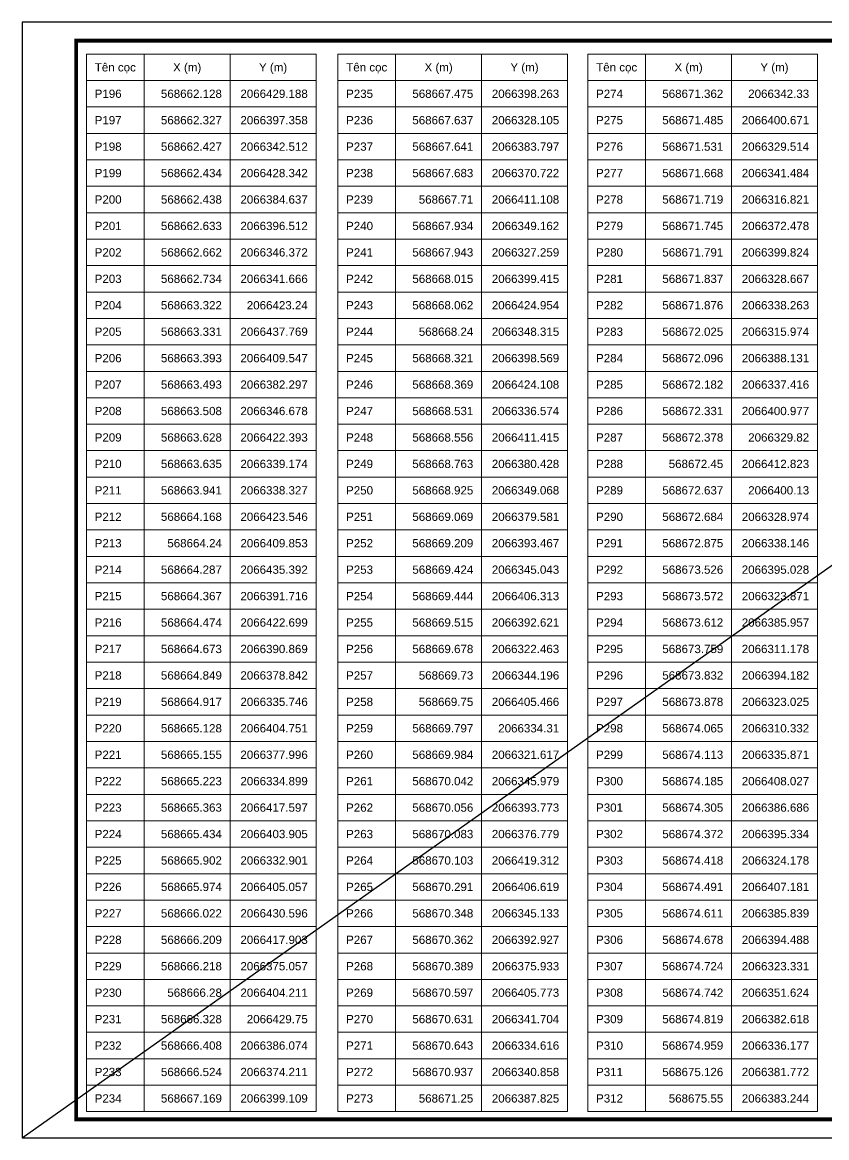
# Model space of a CAD drawing. Header units: millimetres. Extents: x 0 to 571985, y 0 to 2066666.
# Drawn here: x 569629.46 to 569650.88, y 2065689.98 to 2065719.68 of the extents above; entities that cross this region are included whole.
import ezdxf
from ezdxf.enums import TextEntityAlignment as Align

# ---------------------------------------------------------------- set-up
doc = ezdxf.new("R2010")
doc.units = ezdxf.units.MM
doc.linetypes.add('CENTER', pattern=[3, 1.5, -0.5, 0.5, -0.5])
for name, color, linetype, lineweight in [('A-KY HIEU', 34, 'Continuous', 20), ('E- RANH GIOI', 1, 'CENTER', 13), ('kata_net khung', 3, 'Continuous', 20), ('kata_text', 254, 'Continuous', 30)]:
    doc.layers.add(name, color=color, linetype=linetype, lineweight=lineweight)
doc.layers.add('KCS_Plotter', color=11, linetype='Continuous', plot=False)
doc.styles.add('kata_text', font='arial.ttf', dxfattribs={"width": 0.8})

# ---------------------------------------------------------------- blocks, each defined once
blk = doc.blocks.new('A$C33BC4D2A')
at = {"layer": 'A-KY HIEU', "color": 0, "const_width": 1.02}
blk.add_lwpolyline([(14.35, -292.1), (14.35, -4.9), (414.98, -4.9), (414.98, -292.1)], close=True, dxfattribs=at)
at = {"layer": 'Defpoints', "color": 125}
blk.add_lwpolyline([(0, -297), (420, -297), (420, 0), (0, 0)], close=True, dxfattribs=at)

msp = doc.modelspace()

# ---------------------------------------------------------------- linework, layer by layer
at = {"layer": 'kata_net khung'}
for p, q in [((569631.164, 2065718.834), (569631.164, 2065690.674)), ((569631.164, 2065718.834), (569637.28, 2065718.834)), ((569632.704, 2065718.834), (569632.704, 2065714.61)), ((569632.704, 2065718.834), (569632.704, 2065690.674)), ((569634.992, 2065718.834), (569634.992, 2065714.61)), ((569634.992, 2065718.834), (569634.992, 2065690.674)), ((569637.28, 2065718.834), (569637.28, 2065714.61)), ((569637.28, 2065718.834), (569637.28, 2065690.674)), ((569637.861, 2065718.834), (569643.977, 2065718.834)), ((569637.861, 2065718.834), (569643.977, 2065718.834)), ((569637.861, 2065718.834), (569637.861, 2065718.13)), ((569637.861, 2065718.834), (569637.861, 2065690.674)), ((569639.401, 2065718.834), (569639.401, 2065718.13)), ((569639.401, 2065718.834), (569639.401, 2065690.674)), ((569641.689, 2065718.834), (569641.689, 2065718.13)), ((569641.689, 2065718.834), (569641.689, 2065690.674)), ((569643.977, 2065718.834), (569643.977, 2065718.13)), ((569643.977, 2065718.834), (569643.977, 2065690.674)), ((569644.519, 2065718.834), (569650.635, 2065718.834)), ((569644.519, 2065718.834), (569650.635, 2065718.834)), ((569644.519, 2065718.834), (569650.635, 2065718.834)), ((569644.519, 2065718.834), (569644.519, 2065718.13)), ((569644.519, 2065718.834), (569644.519, 2065690.674)), ((569646.059, 2065718.834), (569646.059, 2065718.13)), ((569646.059, 2065718.834), (569646.059, 2065690.674)), ((569648.347, 2065718.834), (569648.347, 2065718.13)), ((569648.347, 2065718.834), (569648.347, 2065690.674)), ((569650.635, 2065718.834), (569650.635, 2065718.13)), ((569650.635, 2065718.834), (569650.635, 2065690.674)), ((569631.164, 2065718.13), (569637.28, 2065718.13)), ((569631.164, 2065718.13), (569637.28, 2065718.13)), ((569637.861, 2065718.13), (569643.977, 2065718.13)), ((569637.861, 2065718.13), (569643.977, 2065718.13)), ((569644.519, 2065718.13), (569650.635, 2065718.13)), ((569644.519, 2065718.13), (569650.635, 2065718.13)), ((569631.164, 2065717.426), (569637.28, 2065717.426)), ((569637.861, 2065717.426), (569643.977, 2065717.426)), ((569644.519, 2065717.426), (569650.635, 2065717.426)), ((569631.164, 2065716.722), (569637.28, 2065716.722)), ((569637.861, 2065716.722), (569643.977, 2065716.722)), ((569644.519, 2065716.722), (569650.635, 2065716.722)), ((569631.164, 2065716.018), (569637.28, 2065716.018)), ((569637.861, 2065716.018), (569643.977, 2065716.018)), ((569644.519, 2065716.018), (569650.635, 2065716.018)), ((569631.164, 2065715.314), (569637.28, 2065715.314)), ((569637.861, 2065715.314), (569643.977, 2065715.314)), ((569644.519, 2065715.314), (569650.635, 2065715.314)), ((569631.164, 2065714.61), (569637.28, 2065714.61)), ((569631.164, 2065714.61), (569637.28, 2065714.61)), ((569637.861, 2065714.61), (569643.977, 2065714.61)), ((569644.519, 2065714.61), (569650.635, 2065714.61)), ((569631.164, 2065713.906), (569637.28, 2065713.906)), ((569637.861, 2065713.906), (569643.977, 2065713.906)), ((569644.519, 2065713.906), (569650.635, 2065713.906)), ((569631.164, 2065713.202), (569637.28, 2065713.202)), ((569637.861, 2065713.202), (569643.977, 2065713.202)), ((569644.519, 2065713.202), (569650.635, 2065713.202)), ((569631.164, 2065712.498), (569637.28, 2065712.498)), ((569637.861, 2065712.498), (569643.977, 2065712.498)), ((569644.519, 2065712.498), (569650.635, 2065712.498)), ((569631.164, 2065711.794), (569637.28, 2065711.794)), ((569637.861, 2065711.794), (569643.977, 2065711.794)), ((569644.519, 2065711.794), (569650.635, 2065711.794)), ((569631.164, 2065711.09), (569637.28, 2065711.09)), ((569637.861, 2065711.09), (569643.977, 2065711.09)), ((569644.519, 2065711.09), (569650.635, 2065711.09)), ((569631.164, 2065710.386), (569637.28, 2065710.386)), ((569637.861, 2065710.386), (569643.977, 2065710.386)), ((569644.519, 2065710.386), (569650.635, 2065710.386)), ((569631.164, 2065709.682), (569637.28, 2065709.682)), ((569637.861, 2065709.682), (569643.977, 2065709.682)), ((569644.519, 2065709.682), (569650.635, 2065709.682)), ((569631.164, 2065708.978), (569637.28, 2065708.978)), ((569637.861, 2065708.978), (569643.977, 2065708.978)), ((569644.519, 2065708.978), (569650.635, 2065708.978)), ((569631.164, 2065708.274), (569637.28, 2065708.274)), ((569637.861, 2065708.274), (569643.977, 2065708.274)), ((569644.519, 2065708.274), (569650.635, 2065708.274)), ((569631.164, 2065707.57), (569637.28, 2065707.57)), ((569637.861, 2065707.57), (569643.977, 2065707.57)), ((569644.519, 2065707.57), (569650.635, 2065707.57)), ((569631.164, 2065706.866), (569637.28, 2065706.866)), ((569637.861, 2065706.866), (569643.977, 2065706.866)), ((569644.519, 2065706.866), (569650.635, 2065706.866)), ((569631.164, 2065706.162), (569637.28, 2065706.162)), ((569637.861, 2065706.162), (569643.977, 2065706.162)), ((569644.519, 2065706.162), (569650.635, 2065706.162)), ((569631.164, 2065705.458), (569637.28, 2065705.458)), ((569637.861, 2065705.458), (569643.977, 2065705.458)), ((569644.519, 2065705.458), (569650.635, 2065705.458)), ((569631.164, 2065704.754), (569637.28, 2065704.754)), ((569637.861, 2065704.754), (569643.977, 2065704.754)), ((569644.519, 2065704.754), (569650.635, 2065704.754)), ((569631.164, 2065704.05), (569637.28, 2065704.05)), ((569637.861, 2065704.05), (569643.977, 2065704.05)), ((569644.519, 2065704.05), (569650.635, 2065704.05)), ((569631.164, 2065703.346), (569637.28, 2065703.346)), ((569637.861, 2065703.346), (569643.977, 2065703.346)), ((569644.519, 2065703.346), (569650.635, 2065703.346)), ((569631.164, 2065702.642), (569637.28, 2065702.642)), ((569637.861, 2065702.642), (569643.977, 2065702.642)), ((569644.519, 2065702.642), (569650.635, 2065702.642)), ((569631.164, 2065701.938), (569637.28, 2065701.938)), ((569637.861, 2065701.938), (569643.977, 2065701.938)), ((569644.519, 2065701.938), (569650.635, 2065701.938)), ((569631.164, 2065701.234), (569637.28, 2065701.234)), ((569637.861, 2065701.234), (569643.977, 2065701.234)), ((569644.519, 2065701.234), (569650.635, 2065701.234)), ((569631.164, 2065700.53), (569637.28, 2065700.53)), ((569637.861, 2065700.53), (569643.977, 2065700.53)), ((569644.519, 2065700.53), (569650.635, 2065700.53)), ((569631.164, 2065699.826), (569637.28, 2065699.826)), ((569637.861, 2065699.826), (569643.977, 2065699.826)), ((569644.519, 2065699.826), (569650.635, 2065699.826)), ((569631.164, 2065699.122), (569637.28, 2065699.122)), ((569637.861, 2065699.122), (569643.977, 2065699.122)), ((569644.519, 2065699.122), (569650.635, 2065699.122)), ((569631.164, 2065698.418), (569637.28, 2065698.418)), ((569637.861, 2065698.418), (569643.977, 2065698.418)), ((569644.519, 2065698.418), (569650.635, 2065698.418)), ((569631.164, 2065697.714), (569637.28, 2065697.714)), ((569637.861, 2065697.714), (569643.977, 2065697.714)), ((569644.519, 2065697.714), (569650.635, 2065697.714)), ((569631.164, 2065697.01), (569637.28, 2065697.01)), ((569637.861, 2065697.01), (569643.977, 2065697.01)), ((569644.519, 2065697.01), (569650.635, 2065697.01)), ((569631.164, 2065696.306), (569637.28, 2065696.306)), ((569637.861, 2065696.306), (569643.977, 2065696.306)), ((569644.519, 2065696.306), (569650.635, 2065696.306)), ((569631.164, 2065695.602), (569637.28, 2065695.602)), ((569637.861, 2065695.602), (569643.977, 2065695.602)), ((569644.519, 2065695.602), (569650.635, 2065695.602)), ((569631.164, 2065694.898), (569637.28, 2065694.898)), ((569637.861, 2065694.898), (569643.977, 2065694.898)), ((569644.519, 2065694.898), (569650.635, 2065694.898)), ((569631.164, 2065694.194), (569637.28, 2065694.194)), ((569637.861, 2065694.194), (569643.977, 2065694.194)), ((569644.519, 2065694.194), (569650.635, 2065694.194)), ((569631.164, 2065693.49), (569637.28, 2065693.49)), ((569637.861, 2065693.49), (569643.977, 2065693.49)), ((569644.519, 2065693.49), (569650.635, 2065693.49)), ((569631.164, 2065692.786), (569637.28, 2065692.786)), ((569637.861, 2065692.786), (569643.977, 2065692.786)), ((569644.519, 2065692.786), (569650.635, 2065692.786)), ((569631.164, 2065692.082), (569637.28, 2065692.082)), ((569637.861, 2065692.082), (569643.977, 2065692.082)), ((569644.519, 2065692.082), (569650.635, 2065692.082)), ((569631.164, 2065691.378), (569637.28, 2065691.378)), ((569637.861, 2065691.378), (569643.977, 2065691.378)), ((569644.519, 2065691.378), (569650.635, 2065691.378)), ((569631.164, 2065690.674), (569637.28, 2065690.674)), ((569637.861, 2065690.674), (569643.977, 2065690.674)), ((569644.519, 2065690.674), (569650.635, 2065690.674))]:
    msp.add_line(p, q, dxfattribs=at)
at = {"layer": 'KCS_Plotter'}
msp.add_line((569629.456, 2065689.98), (569671.456, 2065719.68), dxfattribs=at)

# ---------------------------------------------------------------- block references
at = {"layer": 'E- RANH GIOI', "xscale": 0.1, "yscale": 0.1, "zscale": 0.1}
msp.add_blockref('A$C33BC4D2A', (569629.456, 2065719.68), dxfattribs=at)

# ---------------------------------------------------------------- texts
at = {"layer": 'kata_text', "style": 'kata_text'}
for s, p in [('Tên cọc', (569631.934, 2065718.482)), ('X (m)', (569633.848, 2065718.482)), ('Y (m)', (569636.136, 2065718.482)), ('Tên cọc', (569638.631, 2065718.482)), ('X (m)', (569640.545, 2065718.482)), ('Y (m)', (569642.833, 2065718.482)), ('Tên cọc', (569645.289, 2065718.482)), ('X (m)', (569647.203, 2065718.482)), ('Y (m)', (569649.491, 2065718.482))]:
    msp.add_text(s, height=0.22, dxfattribs=at).set_placement(p, align=Align.MIDDLE_CENTER)
for s, p in [('P196', (569631.384, 2065717.778)), ('P235', (569638.081, 2065717.778)), ('P274', (569644.739, 2065717.778)), ('P197', (569631.384, 2065717.074)), ('P236', (569638.081, 2065717.074)), ('P275', (569644.739, 2065717.074)), ('P198', (569631.384, 2065716.37)), ('P237', (569638.081, 2065716.37)), ('P276', (569644.739, 2065716.37)), ('P199', (569631.384, 2065715.666)), ('P238', (569638.081, 2065715.666)), ('P277', (569644.739, 2065715.666)), ('P200', (569631.384, 2065714.962)), ('P239', (569638.081, 2065714.962)), ('P278', (569644.739, 2065714.962)), ('P201', (569631.384, 2065714.258)), ('P240', (569638.081, 2065714.258)), ('P279', (569644.739, 2065714.258)), ('P202', (569631.384, 2065713.554)), ('P241', (569638.081, 2065713.554)), ('P280', (569644.739, 2065713.554)), ('P203', (569631.384, 2065712.85)), ('P242', (569638.081, 2065712.85)), ('P281', (569644.739, 2065712.85)), ('P204', (569631.384, 2065712.146)), ('P243', (569638.081, 2065712.146)), ('P282', (569644.739, 2065712.146)), ('P205', (569631.384, 2065711.442)), ('P244', (569638.081, 2065711.442)), ('P283', (569644.739, 2065711.442)), ('P206', (569631.384, 2065710.738)), ('P245', (569638.081, 2065710.738)), ('P284', (569644.739, 2065710.738)), ('P207', (569631.384, 2065710.034)), ('P246', (569638.081, 2065710.034)), ('P285', (569644.739, 2065710.034)), ('P208', (569631.384, 2065709.33)), ('P247', (569638.081, 2065709.33)), ('P286', (569644.739, 2065709.33)), ('P209', (569631.384, 2065708.626)), ('P248', (569638.081, 2065708.626)), ('P287', (569644.739, 2065708.626)), ('P210', (569631.384, 2065707.922)), ('P249', (569638.081, 2065707.922)), ('P288', (569644.739, 2065707.922)), ('P211', (569631.384, 2065707.218)), ('P250', (569638.081, 2065707.218)), ('P289', (569644.739, 2065707.218)), ('P212', (569631.384, 2065706.514)), ('P251', (569638.081, 2065706.514)), ('P290', (569644.739, 2065706.514)), ('P213', (569631.384, 2065705.81)), ('P252', (569638.081, 2065705.81)), ('P291', (569644.739, 2065705.81)), ('P214', (569631.384, 2065705.106)), ('P253', (569638.081, 2065705.106)), ('P292', (569644.739, 2065705.106)), ('P215', (569631.384, 2065704.402)), ('P254', (569638.081, 2065704.402)), ('P293', (569644.739, 2065704.402)), ('P216', (569631.384, 2065703.698)), ('P255', (569638.081, 2065703.698)), ('P294', (569644.739, 2065703.698)), ('P217', (569631.384, 2065702.994)), ('P256', (569638.081, 2065702.994)), ('P295', (569644.739, 2065702.994)), ('P218', (569631.384, 2065702.29)), ('P257', (569638.081, 2065702.29)), ('P296', (569644.739, 2065702.29)), ('P219', (569631.384, 2065701.586)), ('P258', (569638.081, 2065701.586)), ('P297', (569644.739, 2065701.586)), ('P220', (569631.384, 2065700.882)), ('P259', (569638.081, 2065700.882)), ('P298', (569644.739, 2065700.882)), ('P221', (569631.384, 2065700.178)), ('P260', (569638.081, 2065700.178)), ('P299', (569644.739, 2065700.178)), ('P222', (569631.384, 2065699.474)), ('P261', (569638.081, 2065699.474)), ('P300', (569644.739, 2065699.474)), ('P223', (569631.384, 2065698.77)), ('P262', (569638.081, 2065698.77)), ('P301', (569644.739, 2065698.77)), ('P224', (569631.384, 2065698.066)), ('P263', (569638.081, 2065698.066)), ('P302', (569644.739, 2065698.066)), ('P225', (569631.384, 2065697.362)), ('P264', (569638.081, 2065697.362)), ('P303', (569644.739, 2065697.362)), ('P226', (569631.384, 2065696.658)), ('P265', (569638.081, 2065696.658)), ('P304', (569644.739, 2065696.658)), ('P227', (569631.384, 2065695.954)), ('P266', (569638.081, 2065695.954)), ('P305', (569644.739, 2065695.954)), ('P228', (569631.384, 2065695.25)), ('P267', (569638.081, 2065695.25)), ('P306', (569644.739, 2065695.25)), ('P229', (569631.384, 2065694.546)), ('P268', (569638.081, 2065694.546)), ('P307', (569644.739, 2065694.546)), ('P230', (569631.384, 2065693.842)), ('P269', (569638.081, 2065693.842)), ('P308', (569644.739, 2065693.842)), ('P231', (569631.384, 2065693.138)), ('P270', (569638.081, 2065693.138)), ('P309', (569644.739, 2065693.138)), ('P232', (569631.384, 2065692.434)), ('P271', (569638.081, 2065692.434)), ('P310', (569644.739, 2065692.434)), ('P233', (569631.384, 2065691.73)), ('P272', (569638.081, 2065691.73)), ('P311', (569644.739, 2065691.73)), ('P234', (569631.384, 2065691.026)), ('P273', (569638.081, 2065691.026)), ('P312', (569644.739, 2065691.026))]:
    msp.add_text(s, height=0.22, dxfattribs=at).set_placement(p, align=Align.MIDDLE_LEFT)
for s, p in [('568662.128', (569634.772, 2065717.778)), ('2066429.188', (569637.06, 2065717.778)), ('568667.475', (569641.469, 2065717.778)), ('2066398.263', (569643.757, 2065717.778)), ('568671.362', (569648.127, 2065717.778)), ('2066342.33', (569650.415, 2065717.778)), ('568662.327', (569634.772, 2065717.074)), ('2066397.358', (569637.06, 2065717.074)), ('568667.637', (569641.469, 2065717.074)), ('2066328.105', (569643.757, 2065717.074)), ('568671.485', (569648.127, 2065717.074)), ('2066400.671', (569650.415, 2065717.074)), ('568662.427', (569634.772, 2065716.37)), ('2066342.512', (569637.06, 2065716.37)), ('568667.641', (569641.469, 2065716.37)), ('2066383.797', (569643.757, 2065716.37)), ('568671.531', (569648.127, 2065716.37)), ('2066329.514', (569650.415, 2065716.37)), ('568662.434', (569634.772, 2065715.666)), ('2066428.342', (569637.06, 2065715.666)), ('568667.683', (569641.469, 2065715.666)), ('2066370.722', (569643.757, 2065715.666)), ('568671.668', (569648.127, 2065715.666)), ('2066341.484', (569650.415, 2065715.666)), ('568662.438', (569634.772, 2065714.962)), ('2066384.637', (569637.06, 2065714.962)), ('568667.71', (569641.469, 2065714.962)), ('2066411.108', (569643.757, 2065714.962)), ('568671.719', (569648.127, 2065714.962)), ('2066316.821', (569650.415, 2065714.962)), ('568662.633', (569634.772, 2065714.258)), ('2066396.512', (569637.06, 2065714.258)), ('568667.934', (569641.469, 2065714.258)), ('2066349.162', (569643.757, 2065714.258)), ('568671.745', (569648.127, 2065714.258)), ('2066372.478', (569650.415, 2065714.258)), ('568662.662', (569634.772, 2065713.554)), ('2066346.372', (569637.06, 2065713.554)), ('568667.943', (569641.469, 2065713.554)), ('2066327.259', (569643.757, 2065713.554)), ('568671.791', (569648.127, 2065713.554)), ('2066399.824', (569650.415, 2065713.554)), ('568662.734', (569634.772, 2065712.85)), ('2066341.666', (569637.06, 2065712.85)), ('568668.015', (569641.469, 2065712.85)), ('2066399.415', (569643.757, 2065712.85)), ('568671.837', (569648.127, 2065712.85)), ('2066328.667', (569650.415, 2065712.85)), ('568663.322', (569634.772, 2065712.146)), ('2066423.24', (569637.06, 2065712.146)), ('568668.062', (569641.469, 2065712.146)), ('2066424.954', (569643.757, 2065712.146)), ('568671.876', (569648.127, 2065712.146)), ('2066338.263', (569650.415, 2065712.146)), ('568663.331', (569634.772, 2065711.442)), ('2066437.769', (569637.06, 2065711.442)), ('568668.24', (569641.469, 2065711.442)), ('2066348.315', (569643.757, 2065711.442)), ('568672.025', (569648.127, 2065711.442)), ('2066315.974', (569650.415, 2065711.442)), ('568663.393', (569634.772, 2065710.738)), ('2066409.547', (569637.06, 2065710.738)), ('568668.321', (569641.469, 2065710.738)), ('2066398.569', (569643.757, 2065710.738)), ('568672.096', (569648.127, 2065710.738)), ('2066388.131', (569650.415, 2065710.738)), ('568663.493', (569634.772, 2065710.034)), ('2066382.297', (569637.06, 2065710.034)), ('568668.369', (569641.469, 2065710.034)), ('2066424.108', (569643.757, 2065710.034)), ('568672.182', (569648.127, 2065710.034)), ('2066337.416', (569650.415, 2065710.034)), ('568663.508', (569634.772, 2065709.33)), ('2066346.678', (569637.06, 2065709.33)), ('568668.531', (569641.469, 2065709.33)), ('2066336.574', (569643.757, 2065709.33)), ('568672.331', (569648.127, 2065709.33)), ('2066400.977', (569650.415, 2065709.33)), ('568663.628', (569634.772, 2065708.626)), ('2066422.393', (569637.06, 2065708.626)), ('568668.556', (569641.469, 2065708.626)), ('2066411.415', (569643.757, 2065708.626)), ('568672.378', (569648.127, 2065708.626)), ('2066329.82', (569650.415, 2065708.626)), ('568663.635', (569634.772, 2065707.922)), ('2066339.174', (569637.06, 2065707.922)), ('568668.763', (569641.469, 2065707.922)), ('2066380.428', (569643.757, 2065707.922)), ('568672.45', (569648.127, 2065707.922)), ('2066412.823', (569650.415, 2065707.922)), ('568663.941', (569634.772, 2065707.218)), ('2066338.327', (569637.06, 2065707.218)), ('568668.925', (569641.469, 2065707.218)), ('2066349.068', (569643.757, 2065707.218)), ('568672.637', (569648.127, 2065707.218)), ('2066400.13', (569650.415, 2065707.218)), ('568664.168', (569634.772, 2065706.514)), ('2066423.546', (569637.06, 2065706.514)), ('568669.069', (569641.469, 2065706.514)), ('2066379.581', (569643.757, 2065706.514)), ('568672.684', (569648.127, 2065706.514)), ('2066328.974', (569650.415, 2065706.514)), ('568664.24', (569634.772, 2065705.81)), ('2066409.853', (569637.06, 2065705.81)), ('568669.209', (569641.469, 2065705.81)), ('2066393.467', (569643.757, 2065705.81)), ('568672.875', (569648.127, 2065705.81)), ('2066338.146', (569650.415, 2065705.81)), ('568664.287', (569634.772, 2065705.106)), ('2066435.392', (569637.06, 2065705.106)), ('568669.424', (569641.469, 2065705.106)), ('2066345.043', (569643.757, 2065705.106)), ('568673.526', (569648.127, 2065705.106)), ('2066395.028', (569650.415, 2065705.106)), ('568664.367', (569634.772, 2065704.402)), ('2066391.716', (569637.06, 2065704.402)), ('568669.444', (569641.469, 2065704.402)), ('2066406.313', (569643.757, 2065704.402)), ('568673.572', (569648.127, 2065704.402)), ('2066323.871', (569650.415, 2065704.402)), ('568664.474', (569634.772, 2065703.698)), ('2066422.699', (569637.06, 2065703.698)), ('568669.515', (569641.469, 2065703.698)), ('2066392.621', (569643.757, 2065703.698)), ('568673.612', (569648.127, 2065703.698)), ('2066385.957', (569650.415, 2065703.698)), ('568664.673', (569634.772, 2065702.994)), ('2066390.869', (569637.06, 2065702.994)), ('568669.678', (569641.469, 2065702.994)), ('2066322.463', (569643.757, 2065702.994)), ('568673.759', (569648.127, 2065702.994)), ('2066311.178', (569650.415, 2065702.994)), ('568664.849', (569634.772, 2065702.29)), ('2066378.842', (569637.06, 2065702.29)), ('568669.73', (569641.469, 2065702.29)), ('2066344.196', (569643.757, 2065702.29)), ('568673.832', (569648.127, 2065702.29)), ('2066394.182', (569650.415, 2065702.29)), ('568664.917', (569634.772, 2065701.586)), ('2066335.746', (569637.06, 2065701.586)), ('568669.75', (569641.469, 2065701.586)), ('2066405.466', (569643.757, 2065701.586)), ('568673.878', (569648.127, 2065701.586)), ('2066323.025', (569650.415, 2065701.586)), ('568665.128', (569634.772, 2065700.882)), ('2066404.751', (569637.06, 2065700.882)), ('568669.797', (569641.469, 2065700.882)), ('2066334.31', (569643.757, 2065700.882)), ('568674.065', (569648.127, 2065700.882)), ('2066310.332', (569650.415, 2065700.882)), ('568665.155', (569634.772, 2065700.178)), ('2066377.996', (569637.06, 2065700.178)), ('568669.984', (569641.469, 2065700.178)), ('2066321.617', (569643.757, 2065700.178)), ('568674.113', (569648.127, 2065700.178)), ('2066335.871', (569650.415, 2065700.178)), ('568665.223', (569634.772, 2065699.474)), ('2066334.899', (569637.06, 2065699.474)), ('568670.042', (569641.469, 2065699.474)), ('2066345.979', (569643.757, 2065699.474)), ('568674.185', (569648.127, 2065699.474)), ('2066408.027', (569650.415, 2065699.474)), ('568665.363', (569634.772, 2065698.77)), ('2066417.597', (569637.06, 2065698.77)), ('568670.056', (569641.469, 2065698.77)), ('2066393.773', (569643.757, 2065698.77)), ('568674.305', (569648.127, 2065698.77)), ('2066386.686', (569650.415, 2065698.77)), ('568665.434', (569634.772, 2065698.066)), ('2066403.905', (569637.06, 2065698.066)), ('568670.083', (569641.469, 2065698.066)), ('2066376.779', (569643.757, 2065698.066)), ('568674.372', (569648.127, 2065698.066)), ('2066395.334', (569650.415, 2065698.066)), ('568665.902', (569634.772, 2065697.362)), ('2066332.901', (569637.06, 2065697.362)), ('568670.103', (569641.469, 2065697.362)), ('2066419.312', (569643.757, 2065697.362)), ('568674.418', (569648.127, 2065697.362)), ('2066324.178', (569650.415, 2065697.362)), ('568665.974', (569634.772, 2065696.658)), ('2066405.057', (569637.06, 2065696.658)), ('568670.291', (569641.469, 2065696.658)), ('2066406.619', (569643.757, 2065696.658)), ('568674.491', (569648.127, 2065696.658)), ('2066407.181', (569650.415, 2065696.658)), ('568666.022', (569634.772, 2065695.954)), ('2066430.596', (569637.06, 2065695.954)), ('568670.348', (569641.469, 2065695.954)), ('2066345.133', (569643.757, 2065695.954)), ('568674.611', (569648.127, 2065695.954)), ('2066385.839', (569650.415, 2065695.954)), ('568666.209', (569634.772, 2065695.25)), ('2066417.903', (569637.06, 2065695.25)), ('568670.362', (569641.469, 2065695.25)), ('2066392.927', (569643.757, 2065695.25)), ('568674.678', (569648.127, 2065695.25)), ('2066394.488', (569650.415, 2065695.25)), ('568666.218', (569634.772, 2065694.546)), ('2066375.057', (569637.06, 2065694.546)), ('568670.389', (569641.469, 2065694.546)), ('2066375.933', (569643.757, 2065694.546)), ('568674.724', (569648.127, 2065694.546)), ('2066323.331', (569650.415, 2065694.546)), ('568666.28', (569634.772, 2065693.842)), ('2066404.211', (569637.06, 2065693.842)), ('568670.597', (569641.469, 2065693.842)), ('2066405.773', (569643.757, 2065693.842)), ('568674.742', (569648.127, 2065693.842)), ('2066351.624', (569650.415, 2065693.842)), ('568666.328', (569634.772, 2065693.138)), ('2066429.75', (569637.06, 2065693.138)), ('568670.631', (569641.469, 2065693.138)), ('2066341.704', (569643.757, 2065693.138)), ('568674.819', (569648.127, 2065693.138)), ('2066382.618', (569650.415, 2065693.138)), ('568666.408', (569634.772, 2065692.434)), ('2066386.074', (569637.06, 2065692.434)), ('568670.643', (569641.469, 2065692.434)), ('2066334.616', (569643.757, 2065692.434)), ('568674.959', (569648.127, 2065692.434)), ('2066336.177', (569650.415, 2065692.434)), ('568666.524', (569634.772, 2065691.73)), ('2066374.211', (569637.06, 2065691.73)), ('568670.937', (569641.469, 2065691.73)), ('2066340.858', (569643.757, 2065691.73)), ('568675.126', (569648.127, 2065691.73)), ('2066381.772', (569650.415, 2065691.73)), ('568667.169', (569634.772, 2065691.026)), ('2066399.109', (569637.06, 2065691.026)), ('568671.25', (569641.469, 2065691.026)), ('2066387.825', (569643.757, 2065691.026)), ('568675.55', (569648.127, 2065691.026)), ('2066383.244', (569650.415, 2065691.026))]:
    msp.add_text(s, height=0.22, dxfattribs=at).set_placement(p, align=Align.MIDDLE_RIGHT)

doc.saveas('drawing.dxf')
